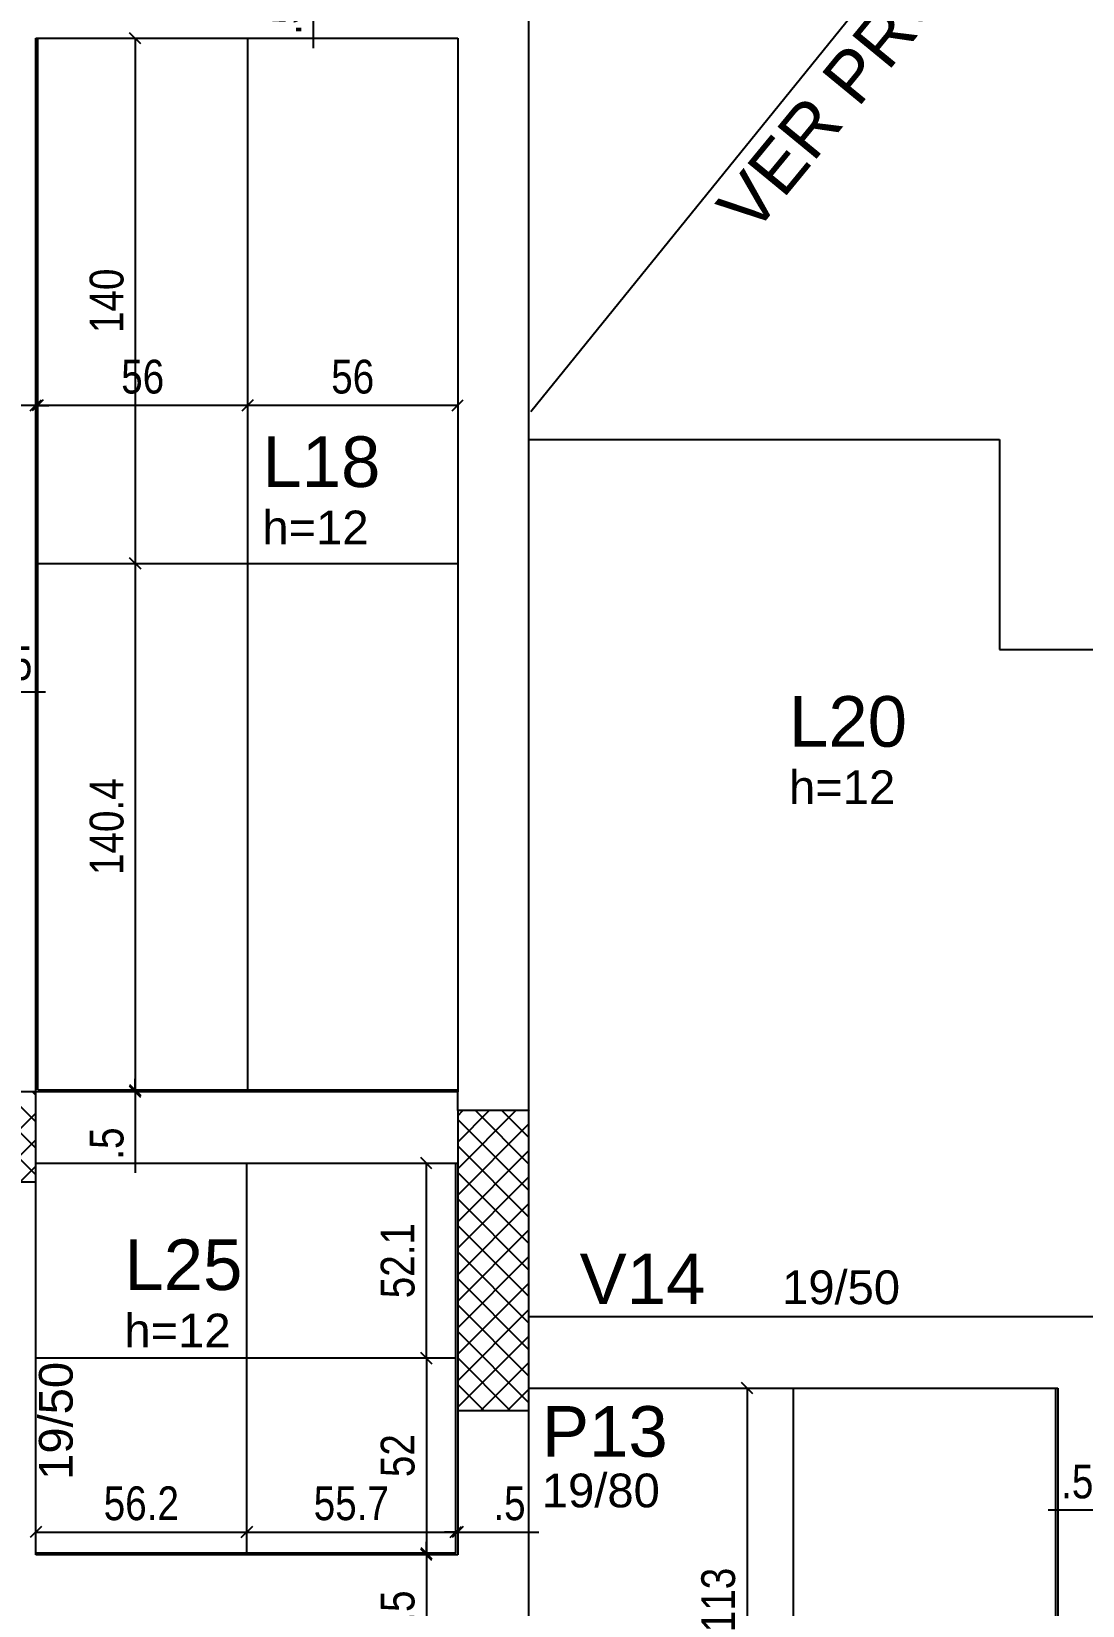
# Model space of a CAD drawing. Header units: millimetres. Extents: x 2797 to 7088, y 174 to 2922.
# Drawn here: x 4832.5 to 5112.8, y 1275.1 to 1694.9 of the extents above; entities that cross this region are included whole.
import ezdxf

# ---------------------------------------------------------------- set-up
doc = ezdxf.new("R2010")
doc.units = ezdxf.units.MM
for name, color, linetype in [('3', 3, 'Continuous'), ('38', 7, 'Continuous'), ('8', 8, 'Continuous'), ('ES-VIGA', 3, 'Continuous'), ('L-D', 2, 'Continuous'), ('L-N', 4, 'Continuous'), ('P-D', 2, 'Continuous'), ('Painéis', 200, 'Continuous'), ('PIL-N', 4, 'Continuous'), ('Pilares', 5, 'Continuous'), ('VIG-D', 2, 'Continuous'), ('VIG-N', 4, 'Continuous')]:
    doc.layers.add(name, color=color, linetype=linetype)
doc.styles.add('COTA TECNICA-50', font='techl___.ttf', dxfattribs={"height": 9})
doc.styles.add('TQS_ARIAL', font='arial.ttf')
doc.dimstyles.new('COTA PAINEL-50', dxfattribs={"dimtxt": 9, "dimasz": 3, "dimexe": 3, "dimexo": 3, "dimgap": 3, "dimtad": 1, "dimdec": 1, "dimzin": 12, "dimdsep": 46, "dimtxsty": 'COTA TECNICA-50', "dimblk1": 'OBLIQUE', "dimblk2": 'OBLIQUE', "dimsah": 1, "dimcen": 0.9, "dimclrd": 4, "dimclre": 4, "dimclrt": 240, "dimadec": 1, "dimazin": 3, "dimtfac": 1, "dimtdec": 1, "dimtmove": 0, "dimatfit": 3, "dimfxl": 1, "dimtolj": 1, "dimtzin": 12, "dimarcsym": 0})

# ---------------------------------------------------------------- blocks, each defined once
blk = doc.blocks.new('_Oblique')
at = {"color": 0, "linetype": 'ByBlock', "lineweight": -2}
blk.add_line((-0.5, -0.5), (0.5, 0.5), dxfattribs=at)
blk = doc.blocks.new('*D129')
at = {"layer": 'Defpoints', "color": 0, "transparency": 16777216}
for p in [(4814.15, 1518.76), (4814.65, 1518.76), (4814.65, 1518.76)]:
    blk.add_point(p, dxfattribs=at)
at = {"layer": 'Painéis', "color": 4, "lineweight": -2, "transparency": 16777216}
for p, q in [((4814.15, 1518.76), (4811.15, 1518.76)), ((4814.15, 1518.76), (4814.65, 1518.76)), ((4814.65, 1518.76), (4836.25, 1518.76))]:
    blk.add_line(p, q, dxfattribs=at)
at = {"layer": 'Painéis', "color": 4, "lineweight": -2, "transparency": 16777216, "xscale": 3, "yscale": 3, "zscale": 3}
blk.add_blockref('_Oblique', (4814.15, 1518.76), dxfattribs=at)
at = {"layer": 'Painéis', "color": 4, "lineweight": -2, "transparency": 16777216, "xscale": 3, "yscale": 3, "zscale": 3, "rotation": 180}
blk.add_blockref('_Oblique', (4814.65, 1518.76), dxfattribs=at)
at = {"layer": 'Painéis', "color": 240, "transparency": 16777216, "insert": (4828.45, 1526.36), "char_height": 9, "attachment_point": 5, "style": 'COTA TECNICA-50'}
blk.add_mtext('\\A1;.5', dxfattribs=at)
blk = doc.blocks.new('*D136')
at = {"layer": 'Defpoints', "color": 0, "transparency": 16777216}
for p in [(4907.6, 1712.58), (4907.6, 1712.08), (4907.6, 1712.08)]:
    blk.add_point(p, dxfattribs=at)
at = {"layer": 'Painéis', "color": 4, "lineweight": -2, "transparency": 16777216}
for p, q in [((4907.6, 1712.58), (4907.6, 1715.58)), ((4907.6, 1712.58), (4907.6, 1712.08)), ((4907.6, 1712.08), (4907.6, 1690.49))]:
    blk.add_line(p, q, dxfattribs=at)
at = {"layer": 'Painéis', "color": 4, "lineweight": -2, "transparency": 16777216, "xscale": 3, "yscale": 3, "zscale": 3}
for p, rotation in [((4907.6, 1712.58), 270), ((4907.6, 1712.08), 90)]:
    blk.add_blockref('_Oblique', p, dxfattribs=dict(at, rotation=rotation))
at = {"layer": 'Painéis', "color": 240, "transparency": 16777216, "insert": (4900, 1698.29), "char_height": 9, "attachment_point": 5, "rotation": 90, "style": 'COTA TECNICA-50'}
blk.add_mtext('\\A1;.5', dxfattribs=at)
blk = doc.blocks.new('*D137')
at = {"layer": 'Defpoints', "color": 0, "transparency": 16777216}
for p in [(4860.17, 1693.08), (4860.17, 1553.04), (4860.17, 1553.04)]:
    blk.add_point(p, dxfattribs=at)
at = {"layer": 'Painéis', "color": 4, "lineweight": -2, "transparency": 16777216}
blk.add_line((4860.17, 1693.08), (4860.17, 1553.04), dxfattribs=at)
at = {"layer": 'Painéis', "color": 4, "lineweight": -2, "transparency": 16777216, "xscale": 3, "yscale": 3, "zscale": 3}
for p, rotation in [((4860.17, 1693.08), 90), ((4860.17, 1553.04), 270)]:
    blk.add_blockref('_Oblique', p, dxfattribs=dict(at, rotation=rotation))
at = {"layer": 'Painéis', "color": 240, "transparency": 16777216, "insert": (4852.58, 1623.06), "char_height": 9, "attachment_point": 5, "rotation": 90, "style": 'COTA TECNICA-50'}
blk.add_mtext('\\A1;140', dxfattribs=at)
blk = doc.blocks.new('*D138')
at = {"layer": 'Defpoints', "color": 0, "transparency": 16777216}
for p in [(4860.17, 1553.04), (4860.17, 1412.59), (4860.17, 1412.59)]:
    blk.add_point(p, dxfattribs=at)
at = {"layer": 'Painéis', "color": 4, "lineweight": -2, "transparency": 16777216}
blk.add_line((4860.17, 1553.04), (4860.17, 1412.59), dxfattribs=at)
at = {"layer": 'Painéis', "color": 4, "lineweight": -2, "transparency": 16777216, "xscale": 3, "yscale": 3, "zscale": 3}
for p, rotation in [((4860.17, 1553.04), 90), ((4860.17, 1412.59), 270)]:
    blk.add_blockref('_Oblique', p, dxfattribs=dict(at, rotation=rotation))
at = {"layer": 'Painéis', "color": 240, "transparency": 16777216, "insert": (4852.58, 1482.81), "char_height": 9, "attachment_point": 5, "rotation": 90, "style": 'COTA TECNICA-50'}
blk.add_mtext('\\A1;140.4', dxfattribs=at)
blk = doc.blocks.new('*D139')
at = {"layer": 'Defpoints', "color": 0, "transparency": 16777216}
for p in [(4890.15, 1595.18), (4890.15, 1595.18), (4946.15, 1595.18)]:
    blk.add_point(p, dxfattribs=at)
at = {"layer": 'Painéis', "color": 4, "lineweight": -2, "transparency": 16777216}
blk.add_line((4946.15, 1595.18), (4890.15, 1595.18), dxfattribs=at)
at = {"layer": 'Painéis', "color": 4, "lineweight": -2, "transparency": 16777216, "xscale": 3, "yscale": 3, "zscale": 3, "rotation": 180}
blk.add_blockref('_Oblique', (4890.15, 1595.18), dxfattribs=at)
at = {"layer": 'Painéis', "color": 4, "lineweight": -2, "transparency": 16777216, "xscale": 3, "yscale": 3, "zscale": 3}
blk.add_blockref('_Oblique', (4946.15, 1595.18), dxfattribs=at)
at = {"layer": 'Painéis', "color": 240, "transparency": 16777216, "insert": (4918.15, 1602.78), "char_height": 9, "attachment_point": 5, "style": 'COTA TECNICA-50'}
blk.add_mtext('\\A1;56', dxfattribs=at)
blk = doc.blocks.new('*D140')
at = {"layer": 'Defpoints', "color": 0, "transparency": 16777216}
for p in [(4834.15, 1595.18), (4890.15, 1595.18), (4834.15, 1585.26)]:
    blk.add_point(p, dxfattribs=at)
at = {"layer": 'Painéis', "color": 4, "lineweight": -2, "transparency": 16777216}
for p, q in [((4834.15, 1588.26), (4834.15, 1598.18)), ((4890.15, 1595.18), (4834.15, 1595.18))]:
    blk.add_line(p, q, dxfattribs=at)
at = {"layer": 'Painéis', "color": 4, "lineweight": -2, "transparency": 16777216, "xscale": 3, "yscale": 3, "zscale": 3, "rotation": 180}
blk.add_blockref('_Oblique', (4834.15, 1595.18), dxfattribs=at)
at = {"layer": 'Painéis', "color": 4, "lineweight": -2, "transparency": 16777216, "xscale": 3, "yscale": 3, "zscale": 3}
blk.add_blockref('_Oblique', (4890.15, 1595.18), dxfattribs=at)
at = {"layer": 'Painéis', "color": 240, "transparency": 16777216, "insert": (4862.15, 1602.78), "char_height": 9, "attachment_point": 5, "style": 'COTA TECNICA-50'}
blk.add_mtext('\\A1;56', dxfattribs=at)
blk = doc.blocks.new('*D141')
at = {"layer": 'Defpoints', "color": 0, "transparency": 16777216}
for p in [(4833.65, 1595.18), (4833.65, 1595.18), (4834.15, 1595.18)]:
    blk.add_point(p, dxfattribs=at)
at = {"layer": 'Painéis', "color": 4, "lineweight": -2, "transparency": 16777216}
for p, q in [((4833.65, 1595.18), (4812.06, 1595.18)), ((4834.15, 1595.18), (4833.65, 1595.18)), ((4834.15, 1595.18), (4837.15, 1595.18))]:
    blk.add_line(p, q, dxfattribs=at)
at = {"layer": 'Painéis', "color": 4, "lineweight": -2, "transparency": 16777216, "xscale": 3, "yscale": 3, "zscale": 3}
blk.add_blockref('_Oblique', (4833.65, 1595.18), dxfattribs=at)
at = {"layer": 'Painéis', "color": 4, "lineweight": -2, "transparency": 16777216, "xscale": 3, "yscale": 3, "zscale": 3, "rotation": 180}
blk.add_blockref('_Oblique', (4834.15, 1595.18), dxfattribs=at)
at = {"layer": 'Painéis', "color": 240, "transparency": 16777216, "insert": (4819.86, 1602.78), "char_height": 9, "attachment_point": 5, "style": 'COTA TECNICA-50'}
blk.add_mtext('\\A1;.5', dxfattribs=at)
blk = doc.blocks.new('*D142')
at = {"layer": 'Defpoints', "color": 0, "transparency": 16777216}
for p in [(4860.17, 1412.59), (4860.17, 1412.09), (4860.17, 1412.09)]:
    blk.add_point(p, dxfattribs=at)
at = {"layer": 'Painéis', "color": 4, "lineweight": -2, "transparency": 16777216}
for p, q in [((4860.17, 1412.59), (4860.17, 1415.59)), ((4860.17, 1412.59), (4860.17, 1412.09)), ((4860.17, 1412.09), (4860.17, 1390.5))]:
    blk.add_line(p, q, dxfattribs=at)
at = {"layer": 'Painéis', "color": 4, "lineweight": -2, "transparency": 16777216, "xscale": 3, "yscale": 3, "zscale": 3}
for p, rotation in [((4860.17, 1412.59), 270), ((4860.17, 1412.09), 90)]:
    blk.add_blockref('_Oblique', p, dxfattribs=dict(at, rotation=rotation))
at = {"layer": 'Painéis', "color": 240, "transparency": 16777216, "insert": (4852.58, 1398.29), "char_height": 9, "attachment_point": 5, "rotation": 90, "style": 'COTA TECNICA-50'}
blk.add_mtext('\\A1;.5', dxfattribs=at)
blk = doc.blocks.new('*D151')
at = {"layer": 'Defpoints', "color": 0, "transparency": 16777216}
for p in [(4937.79, 1393.09), (4937.79, 1393.09), (4937.79, 1341.04)]:
    blk.add_point(p, dxfattribs=at)
at = {"layer": 'Painéis', "color": 4, "lineweight": -2, "transparency": 16777216}
blk.add_line((4937.79, 1341.04), (4937.79, 1393.09), dxfattribs=at)
at = {"layer": 'Painéis', "color": 4, "lineweight": -2, "transparency": 16777216, "xscale": 3, "yscale": 3, "zscale": 3}
for p, rotation in [((4937.79, 1393.09), 90), ((4937.79, 1341.04), 270)]:
    blk.add_blockref('_Oblique', p, dxfattribs=dict(at, rotation=rotation))
at = {"layer": 'Painéis', "color": 240, "transparency": 16777216, "insert": (4930.19, 1367.06), "char_height": 9, "attachment_point": 5, "rotation": 90, "style": 'COTA TECNICA-50'}
blk.add_mtext('\\A1;52.1', dxfattribs=at)
blk = doc.blocks.new('*D152')
at = {"layer": 'Defpoints', "color": 0, "transparency": 16777216}
for p in [(4937.79, 1341.04), (4937.79, 1289.08), (4937.79, 1289.08)]:
    blk.add_point(p, dxfattribs=at)
at = {"layer": 'Painéis', "color": 4, "lineweight": -2, "transparency": 16777216}
blk.add_line((4937.79, 1341.04), (4937.79, 1289.08), dxfattribs=at)
at = {"layer": 'Painéis', "color": 4, "lineweight": -2, "transparency": 16777216, "xscale": 3, "yscale": 3, "zscale": 3}
for p, rotation in [((4937.79, 1341.04), 90), ((4937.79, 1289.08), 270)]:
    blk.add_blockref('_Oblique', p, dxfattribs=dict(at, rotation=rotation))
at = {"layer": 'Painéis', "color": 240, "transparency": 16777216, "insert": (4930.19, 1315.06), "char_height": 9, "attachment_point": 5, "rotation": 90, "style": 'COTA TECNICA-50'}
blk.add_mtext('\\A1;52', dxfattribs=at)
blk = doc.blocks.new('*D153')
at = {"layer": 'Defpoints', "color": 0, "transparency": 16777216}
for p in [(4937.79, 1289.08), (4937.79, 1288.58), (4937.79, 1288.58)]:
    blk.add_point(p, dxfattribs=at)
at = {"layer": 'Painéis', "color": 4, "lineweight": -2, "transparency": 16777216}
for p, q in [((4937.79, 1289.08), (4937.79, 1292.08)), ((4937.79, 1289.08), (4937.79, 1288.58)), ((4937.79, 1288.58), (4937.79, 1266.99))]:
    blk.add_line(p, q, dxfattribs=at)
at = {"layer": 'Painéis', "color": 4, "lineweight": -2, "transparency": 16777216, "xscale": 3, "yscale": 3, "zscale": 3}
for p, rotation in [((4937.79, 1289.08), 270), ((4937.79, 1288.58), 90)]:
    blk.add_blockref('_Oblique', p, dxfattribs=dict(at, rotation=rotation))
at = {"layer": 'Painéis', "color": 240, "transparency": 16777216, "insert": (4930.19, 1274.79), "char_height": 9, "attachment_point": 5, "rotation": 90, "style": 'COTA TECNICA-50'}
blk.add_mtext('\\A1;.5', dxfattribs=at)
blk = doc.blocks.new('*D154')
at = {"layer": 'Defpoints', "color": 0, "transparency": 16777216}
for p in [(4833.65, 1294.69), (4889.9, 1294.69), (4889.9, 1294.69)]:
    blk.add_point(p, dxfattribs=at)
at = {"layer": 'Painéis', "color": 4, "lineweight": -2, "transparency": 16777216}
blk.add_line((4833.65, 1294.69), (4889.9, 1294.69), dxfattribs=at)
at = {"layer": 'Painéis', "color": 4, "lineweight": -2, "transparency": 16777216, "xscale": 3, "yscale": 3, "zscale": 3, "rotation": 180}
blk.add_blockref('_Oblique', (4833.65, 1294.69), dxfattribs=at)
at = {"layer": 'Painéis', "color": 4, "lineweight": -2, "transparency": 16777216, "xscale": 3, "yscale": 3, "zscale": 3}
blk.add_blockref('_Oblique', (4889.9, 1294.69), dxfattribs=at)
at = {"layer": 'Painéis', "color": 240, "transparency": 16777216, "insert": (4861.78, 1302.29), "char_height": 9, "attachment_point": 5, "style": 'COTA TECNICA-50'}
blk.add_mtext('\\A1;56.2', dxfattribs=at)
blk = doc.blocks.new('*D300')
at = {"layer": 'Defpoints', "color": 0, "transparency": 16777216}
for p in [(4889.9, 1294.69), (4945.65, 1294.69), (4945.65, 1294.69)]:
    blk.add_point(p, dxfattribs=at)
at = {"layer": 'Painéis', "color": 4, "lineweight": -2, "transparency": 16777216}
blk.add_line((4889.9, 1294.69), (4945.65, 1294.69), dxfattribs=at)
at = {"layer": 'Painéis', "color": 4, "lineweight": -2, "transparency": 16777216, "xscale": 3, "yscale": 3, "zscale": 3, "rotation": 180}
blk.add_blockref('_Oblique', (4889.9, 1294.69), dxfattribs=at)
at = {"layer": 'Painéis', "color": 4, "lineweight": -2, "transparency": 16777216, "xscale": 3, "yscale": 3, "zscale": 3}
blk.add_blockref('_Oblique', (4945.65, 1294.69), dxfattribs=at)
at = {"layer": 'Painéis', "color": 240, "transparency": 16777216, "insert": (4917.78, 1302.29), "char_height": 9, "attachment_point": 5, "style": 'COTA TECNICA-50'}
blk.add_mtext('\\A1;55.7', dxfattribs=at)
blk = doc.blocks.new('*D155')
at = {"layer": 'Defpoints', "color": 0, "transparency": 16777216}
for p in [(4945.65, 1294.69), (4946.15, 1294.69), (4946.15, 1294.69)]:
    blk.add_point(p, dxfattribs=at)
at = {"layer": 'Painéis', "color": 4, "lineweight": -2, "transparency": 16777216}
for p, q in [((4945.65, 1294.69), (4942.65, 1294.69)), ((4945.65, 1294.69), (4946.15, 1294.69)), ((4946.15, 1294.69), (4967.75, 1294.69))]:
    blk.add_line(p, q, dxfattribs=at)
at = {"layer": 'Painéis', "color": 4, "lineweight": -2, "transparency": 16777216, "xscale": 3, "yscale": 3, "zscale": 3}
blk.add_blockref('_Oblique', (4945.65, 1294.69), dxfattribs=at)
at = {"layer": 'Painéis', "color": 4, "lineweight": -2, "transparency": 16777216, "xscale": 3, "yscale": 3, "zscale": 3, "rotation": 180}
blk.add_blockref('_Oblique', (4946.15, 1294.69), dxfattribs=at)
at = {"layer": 'Painéis', "color": 240, "transparency": 16777216, "insert": (4959.95, 1302.29), "char_height": 9, "attachment_point": 5, "style": 'COTA TECNICA-50'}
blk.add_mtext('\\A1;.5', dxfattribs=at)
blk = doc.blocks.new('*D235')
at = {"layer": 'Defpoints', "color": 0, "transparency": 16777216}
for p in [(5023.37, 1333.08), (5023.37, 1220.03), (5023.37, 1220.03)]:
    blk.add_point(p, dxfattribs=at)
at = {"layer": 'Painéis', "color": 4, "lineweight": -2, "transparency": 16777216}
blk.add_line((5023.37, 1333.08), (5023.37, 1220.03), dxfattribs=at)
at = {"layer": 'Painéis', "color": 4, "lineweight": -2, "transparency": 16777216, "xscale": 3, "yscale": 3, "zscale": 3}
for p, rotation in [((5023.37, 1333.08), 90), ((5023.37, 1220.03), 270)]:
    blk.add_blockref('_Oblique', p, dxfattribs=dict(at, rotation=rotation))
at = {"layer": 'Painéis', "color": 240, "transparency": 16777216, "insert": (5015.67, 1276.56), "char_height": 9, "attachment_point": 5, "rotation": 90, "style": 'COTA TECNICA-50'}
blk.add_mtext('\\A1;113', dxfattribs=at)
blk = doc.blocks.new('*D33')
at = {"layer": 'Defpoints', "color": 0, "transparency": 16777216}
for p in [(5125.16, 1300.51), (5125.16, 1300.51), (5125.66, 1300.51)]:
    blk.add_point(p, dxfattribs=at)
at = {"layer": 'Painéis', "color": 4, "lineweight": -2, "transparency": 16777216}
for p, q in [((5125.16, 1300.51), (5103.56, 1300.51)), ((5125.66, 1300.51), (5125.16, 1300.51)), ((5125.66, 1300.51), (5128.66, 1300.51))]:
    blk.add_line(p, q, dxfattribs=at)
at = {"layer": 'Painéis', "color": 4, "lineweight": -2, "transparency": 16777216, "xscale": 3, "yscale": 3, "zscale": 3}
blk.add_blockref('_Oblique', (5125.16, 1300.51), dxfattribs=at)
at = {"layer": 'Painéis', "color": 4, "lineweight": -2, "transparency": 16777216, "xscale": 3, "yscale": 3, "zscale": 3, "rotation": 180}
blk.add_blockref('_Oblique', (5125.66, 1300.51), dxfattribs=at)
at = {"layer": 'Painéis', "color": 240, "transparency": 16777216, "insert": (5111.36, 1308.11), "char_height": 9, "attachment_point": 5, "style": 'COTA TECNICA-50'}
blk.add_mtext('\\A1;.5', dxfattribs=at)

msp = doc.modelspace()

# ---------------------------------------------------------------- linework, layer by layer
at = {"layer": '3', "color": 7, "linetype": 'Continuous'}
for p, q in [((4965.16, 1586.08), (5090.66, 1586.08)), ((5090.66, 1586.08), (5090.66, 1530.08)), ((5090.66, 1530.08), (5216.16, 1530.08))]:
    msp.add_line(p, q, dxfattribs=at)
msp.add_lwpolyline([(4946.15, 1407.08), (4946.15, 1412.09)], dxfattribs=at)
at = {"layer": '38', "color": 7, "linetype": 'Continuous'}
msp.add_line((4965.66, 1593.53), (5216.16, 1902.98), dxfattribs=at)
at = {"layer": '8', "color": 250, "linetype": 'Continuous'}
for p, q in [((4811.54, 1412.08), (4833.65, 1389.97)), ((4818.61, 1412.08), (4833.65, 1397.04)), ((4825.68, 1412.08), (4833.65, 1404.11)), ((4832.75, 1412.08), (4833.65, 1411.18)), ((4946.15, 1391.59), (4961.65, 1407.08)), ((4946.15, 1398.66), (4954.57, 1407.08)), ((4946.15, 1405.73), (4947.5, 1407.08)), ((4950.89, 1407.08), (4965.15, 1392.82)), ((4957.96, 1407.08), (4965.15, 1399.89)), ((4965.03, 1407.08), (4965.15, 1406.96)), ((4815.37, 1388.08), (4833.65, 1406.37)), ((4946.15, 1404.75), (4965.15, 1385.75)), ((4946.15, 1384.52), (4965.15, 1403.52)), ((4822.44, 1388.08), (4833.65, 1399.3)), ((4946.15, 1397.68), (4965.15, 1378.68)), ((4946.15, 1377.45), (4965.15, 1396.45)), ((4829.51, 1388.08), (4833.65, 1392.23)), ((4946.15, 1390.61), (4965.15, 1371.61)), ((4946.15, 1370.38), (4965.15, 1389.38)), ((4946.15, 1383.54), (4965.15, 1364.54)), ((4946.15, 1363.31), (4965.15, 1382.31)), ((4946.15, 1376.47), (4965.15, 1357.47)), ((4946.15, 1356.24), (4965.15, 1375.24)), ((4946.15, 1369.39), (4965.15, 1350.39)), ((4946.15, 1349.17), (4965.15, 1368.17)), ((4946.15, 1362.32), (4965.15, 1343.32)), ((4946.15, 1342.1), (4965.15, 1361.1)), ((4946.15, 1355.25), (4965.15, 1336.25)), ((4946.15, 1335.02), (4965.15, 1354.02)), ((4946.15, 1348.18), (4965.15, 1329.18)), ((4946.15, 1327.95), (4965.15, 1346.95)), ((4946.15, 1341.11), (4960.18, 1327.08)), ((4952.36, 1327.08), (4965.15, 1339.88)), ((4946.15, 1334.04), (4953.11, 1327.08)), ((4959.43, 1327.08), (4965.15, 1332.81))]:
    msp.add_line(p, q, dxfattribs=at)
at = {"layer": 'ES-VIGA'}
for points in [[(4965.15, 1586.08), (4965.15, 1702.58)], [(4833.65, 1467.59), (4833.65, 1693.08)], [(4833.65, 1693.08), (4946.15, 1693.08)], [(4946.15, 1693.08), (4946.15, 1586.08)], [(4946.15, 1586.08), (4946.15, 1412.09)], [(4965.15, 1407.08), (4965.15, 1586.08)], [(4833.65, 1412.09), (4833.65, 1467.59)], [(4946.15, 1412.09), (4833.65, 1412.09)], [(4833.65, 1393.09), (4946.15, 1393.09)], [(4833.65, 1288.58), (4833.65, 1388.08)], [(5115.66, 1352.08), (4965.15, 1352.08)], [(4965.15, 1333.08), (5106.16, 1333.08)], [(5106.16, 1333.08), (5106.16, 1107.08)], [(4946.15, 1327.08), (4946.15, 1288.58)], [(4965.15, 1279.08), (4965.15, 1327.08)], [(4946.15, 1288.58), (4833.65, 1288.58)], [(4965.15, 1107.08), (4965.15, 1279.08)]]:
    msp.add_lwpolyline(points, dxfattribs=at)
at = {"layer": 'Painéis'}
for p, q in [((4834.15, 1412.59), (4834.15, 1693.08)), ((4890.15, 1412.59), (4890.15, 1693.08)), ((4834.15, 1553.04), (4946.15, 1553.04)), ((4834.15, 1412.59), (4946.15, 1412.59)), ((4889.9, 1289.08), (4889.9, 1393.09)), ((4945.65, 1289.08), (4945.65, 1393.09)), ((4945.65, 1341.04), (4833.65, 1341.04)), ((5035.67, 1107.58), (5035.67, 1333.08)), ((5105.66, 1107.58), (5105.66, 1333.08)), ((4945.65, 1289.08), (4833.65, 1289.08))]:
    msp.add_line(p, q, dxfattribs=at)
at = {"layer": 'Pilares'}
for points in [[(4713.65, 1388.08), (4833.65, 1388.08), (4833.65, 1412.08), (4713.65, 1412.08), (4713.65, 1388.08)], [(4946.15, 1327.08), (4965.15, 1327.08), (4965.15, 1407.08), (4946.15, 1407.08), (4946.15, 1327.08)]]:
    msp.add_lwpolyline(points, dxfattribs=at)

# ---------------------------------------------------------------- texts
at = {"layer": '38', "color": 7, "linetype": 'Continuous', "style": 'TQS_ARIAL'}
msp.add_text('VER PROJETO ESPECÍFICO', height=13.5, rotation=50.589, dxfattribs=at).set_placement((5024.91, 1640.31))
at = {"layer": 'L-D', "linetype": 'Continuous', "style": 'TQS_ARIAL'}
for p in [(4894.07, 1558.11), (5034.5, 1488.83), (4857.27, 1343.93)]:
    msp.add_text('h=12', height=9, dxfattribs=at).set_placement(p)
at = {"layer": 'L-N', "linetype": 'Continuous', "style": 'TQS_ARIAL'}
for s, p in [('L18', (4894.07, 1573.41)), ('L20', (5034.5, 1504.13)), ('L25', (4857.27, 1359.23))]:
    msp.add_text(s, height=13.5, dxfattribs=at).set_placement(p)
at = {"layer": 'P-D', "linetype": 'Continuous', "style": 'TQS_ARIAL'}
msp.add_text('19/80', height=9, dxfattribs=at).set_placement((4968.59, 1301.27))
at = {"layer": 'PIL-N', "linetype": 'Continuous', "style": 'TQS_ARIAL'}
msp.add_text('P13', height=13.5, dxfattribs=at).set_placement((4968.59, 1314.77))
at = {"layer": 'VIG-D', "linetype": 'Continuous', "style": 'TQS_ARIAL'}
msp.add_text('19/50', height=9, dxfattribs=at).set_placement((5032.65, 1355.46))
msp.add_text('19/50', height=9, rotation=90, dxfattribs=at).set_placement((4843.48, 1308.6))
at = {"layer": 'VIG-N', "linetype": 'Continuous', "style": 'TQS_ARIAL'}
msp.add_text('V14', height=13.5, dxfattribs=at).set_placement((4978.65, 1355.46))

# ---------------------------------------------------------------- dimensions: what is measured, and where the dimension line sits
at = {"layer": 'Painéis'}
for base, p1, p2, picture, middle in [((4907.6, 1712.08), (4907.6, 1712.58), (4907.6, 1712.08), '*D136', (4900, 1698.29)), ((4860.17, 1553.04), (4860.17, 1693.08), (4860.17, 1553.04), '*D137', (4852.58, 1623.06)), ((4860.1741, 1412.591), (4860.1741, 1553.0376), (4860.1741, 1412.591), '*D138', (4852.582, 1482.8143)), ((4860.17, 1412.09), (4860.17, 1412.59), (4860.17, 1412.09), '*D142', (4852.58, 1398.29)), ((4937.7866, 1393.091), (4937.7866, 1341.0378), (4937.7866, 1393.091), '*D151', (4930.1879, 1367.0644)), ((4937.79, 1289.08), (4937.79, 1341.04), (4937.79, 1289.08), '*D152', (4930.19, 1315.06)), ((5023.3652, 1220.0344), (5023.3652, 1333.0843), (5023.3652, 1220.0344), '*D235', (5015.6678, 1276.5593)), ((4937.79, 1288.58), (4937.79, 1289.08), (4937.79, 1288.58), '*D153', (4930.19, 1274.79))]:
    dim = msp.add_linear_dim(base=base, p1=p1, p2=p2, angle=90, dimstyle='COTA PAINEL-50', dxfattribs=at)
    dim.commit()
    dim.dimension.update_dxf_attribs({"geometry": picture, "text_midpoint": middle})
for base, p1, p2, picture, middle in [((4833.65, 1595.18), (4834.15, 1595.18), (4833.65, 1595.18), '*D141', (4819.86, 1602.78)), ((4834.15, 1595.18), (4890.15, 1595.18), (4834.15, 1585.26), '*D140', (4862.15, 1602.78)), ((4890.15, 1595.18), (4946.15, 1595.18), (4890.15, 1595.18), '*D139', (4918.15, 1602.78)), ((4814.65, 1518.76), (4814.15, 1518.76), (4814.65, 1518.76), '*D129', (4828.45, 1526.36)), ((5125.16, 1300.51), (5125.66, 1300.51), (5125.16, 1300.51), '*D33', (5111.36, 1308.11)), ((4889.9036203, 1294.68744555), (4833.6536203, 1294.68744555), (4889.9036203, 1294.68744555), '*D154', (4861.7786203, 1302.28612976)), ((4945.6536203, 1294.68744555), (4889.9036203, 1294.68744555), (4945.6536203, 1294.68744555), '*D300', (4917.7786203, 1302.28612976)), ((4946.15, 1294.69), (4945.65, 1294.69), (4946.15, 1294.69), '*D155', (4959.95, 1302.29))]:
    dim = msp.add_linear_dim(base=base, p1=p1, p2=p2, dimstyle='COTA PAINEL-50', dxfattribs=at)
    dim.commit()
    dim.dimension.update_dxf_attribs({"geometry": picture, "text_midpoint": middle})

doc.saveas('drawing.dxf')
